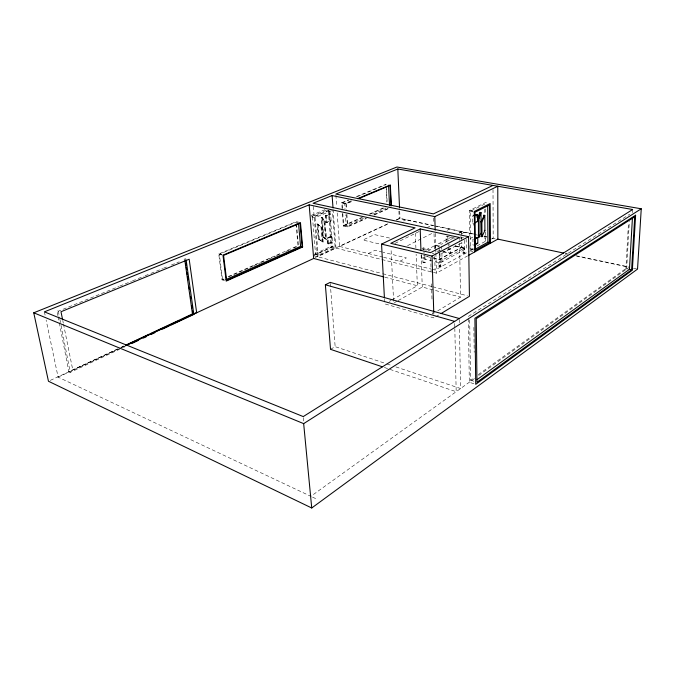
<?xml version="1.0" encoding="UTF-8"?>
<svg xmlns="http://www.w3.org/2000/svg" width="675" height="675" viewBox="0 0 675 675"><rect width="100%" height="100%" fill="white"/><g stroke="black" fill="none" stroke-linecap="round" stroke-linejoin="round"><path stroke-width="0.51" stroke-dasharray="3.38 2.53" d="M625.843 269.553L628.467 223.003M626.645 268.971L629.345 221.425M632.5 212.633L632.678 209.503M465.159 252.998C458.654 253.522 468.492 251.834 463.936 252.661M465.151 252.796L462.923 252.906M464.383 240.207L464.375 253.015L463.455 252.88L463.388 248.923L464.552 248.864L463.388 248.923M462.923 253.117L463.835 252.653M448.116 248.94L449.575 249.556L447.576 249.75M449.584 249.244L448.006 249.666M440.53 266.017L439.349 266.017L440.699 265.916A1.156 0.43 -1.7 0 1 440.977 266.423L440.809 266.524A1.156 0.43 -1.7 0 1 439.433 266.659L439.18 266.6A1.156 0.43 -1.7 0 1 438.902 266.093L439.071 265.992A1.156 0.43 -1.7 0 1 440.446 265.857C442.446 260.626 437.189 260.061 439.366 266.136M440.412 262.018L439.222 262.018M424.794 262.195C419.293 263.731 427.351 251.168 424.592 262.043M425.343 262.373C418.652 263.014 428.271 261.174 424.322 262.001M425.334 262.162L424.263 262.642L423.065 262.28M423.605 262.254L424.761 262.136M424.642 258.238L423.47 258.238M423.073 262.491L424.018 262.018M469.69 319.967L470.559 380.16L473.977 377.705M478.246 374.642L625.902 268.557L629.463 269.325M474.441 378.557L310.863 496.327L58.101 377.131L46.119 320.017M478.718 375.477L628.678 267.511M468.323 316.432L629.75 214.194M435.704 316.82L439.248 314.66M434.219 312.964L432.464 314.018L432.397 311.943M437.729 310.846L460.553 297.11L459.506 240.621M330.514 349.321L335.154 346.655L385.931 363.597M397.263 301.075L393.694 303.075L391.019 248.577M398.157 300.569L422.263 287.035L460.553 297.11M389.264 301.362L391.07 300.35M391.981 299.843L417.336 285.736L416.129 254.171M314.272 255.209L331.881 247.084L436.455 273.147L467.48 255.96M484.709 204.086L470.171 211.317L470.686 249.379L473.369 247.911M476.938 245.953L484.979 241.549L484.92 233.229M432.084 269.274L435.113 270.025L469.125 251.345M469.969 245.675L470.036 250.847L473.707 248.83M491.501 239.06L493.18 238.14L493.012 189.633M421.538 254.593L421.673 258.415L440.218 262.879L466.307 248.687L466.163 239.262M433.257 257.833L439.324 259.276L461.287 247.447L461.211 243.051L450.487 248.763L448.47 248.307M441.872 253.176L442.108 261.849L439.433 259.512L461.911 247.396L461.818 242.207M470.332 238.444L472.922 237.06M421.673 258.415L426.212 256.027M453.398 238.039L441.636 244.164L438.986 243.574L439.071 246.561M461.548 233.795L464.257 232.377L464.29 234.411M459.278 232.858L461.894 231.5M425.849 250.256L435.097 245.464L439.138 246.375M435.443 247.961L435.367 245.32L451.676 236.993M458.924 233.229L461.641 231.82L464.257 232.377M421.968 248.527L423.242 247.868L432.051 249.91M475.403 214.684L472.627 216.084L472.719 223.147L475.487 221.721M399.786 261.301L406.367 257.901L383.088 252.247M447.162 230.268L449.795 228.935M407.531 245.666L432.692 233.052M469.842 236.368L469.479 210.516L485.35 202.643L488.219 203.175M394.926 243.413L419.521 231.323M426.769 227.77L432.059 225.172M368.331 253.53L374.988 250.282L382.075 252.003M59.332 322.869L68.867 371.773L120.201 347.743M121.154 347.296L124.006 345.963M68.867 371.773L70.234 372.398L119.669 349.203M123.474 347.423L125.373 346.528M403.523 220.953L406.207 219.687M50.313 380.388L120.234 347.946M121.179 347.498L124.985 345.735M315.183 257.487L387.771 223.796M396.368 219.814L399.237 218.481L433.282 225.712M58.101 377.131L120.471 348.173M121.424 347.735L125.229 345.963M337.179 212.92L339.593 246.434L388.69 223.636M396.242 220.126L400.022 218.371L475.2 234.326M314.044 254.188L318.161 255.251L335.146 247.387L332.404 210.364M314.989 253.749L331.045 246.367L335.146 247.387M328.506 244.029L332.733 242.106L332.302 236.368L331.273 236.123L327.029 238.022L327.476 243.776L328.506 244.029L328.058 238.275L332.302 236.368M327.476 243.776L331.703 241.852L332.733 242.106M342.765 213.216L343.617 225.467L347.726 226.403L365.656 218.405M374.144 214.625L388.294 208.313M342.503 213.857L343.356 226.024L347.465 226.96L366.567 218.43M374.212 215.021L388.547 208.617M363.513 218.346L346.182 226.049L345.414 214.802M372.895 214.169L385.889 208.389M297.608 222.691L295.861 222.278L219.341 254.197L222.488 279.121L224.395 278.269M228.218 276.581L297.987 245.675L296.047 224.311M343.617 225.467L361.564 217.519M369.124 214.169L386.125 206.634M299.632 222.421L296.283 221.636L218.742 253.935L222.016 279.83L224.885 278.556M228.707 276.86L252.602 266.262M253.555 265.84L260.246 262.879M261.2 262.448L267.891 259.487M268.852 259.057L275.535 256.095M276.497 255.673L281.273 253.547M286.057 251.429L288.917 250.163M293.701 248.037L296.57 246.772M343.356 226.024L362.483 217.536M370.136 214.144L385.45 207.36M325.831 222.531L330.109 220.683L331.147 220.919L330.632 214.076L329.594 213.84L325.299 215.662L325.831 222.531L326.869 222.767L331.147 220.919M325.299 215.662L326.337 215.89L330.632 214.076M326.32 210.262L310.905 216.7L315.082 217.654L331.442 210.769M351.329 200.762L344.647 203.555L344.993 208.668M329.307 210.516L314.187 216.861L311.681 216.295M342.149 208.786L341.727 202.703L345.87 203.572L352.637 200.737M342.411 208.119L342.056 203.015L346.199 203.884L352.882 201.082M310.956 215.519L325.148 209.613M341.727 202.703L348.502 199.884M356.248 196.653L386.243 184.157M342.056 203.015L348.747 200.23M357.345 196.644L385.999 184.688M57.94 315.74L56.953 310.643L58.328 311.192L118.758 286.512M119.737 286.116L131.431 281.34M132.401 280.935L137.278 278.944M138.248 278.547L144.096 276.159M145.074 275.763L149.943 273.772M150.922 273.375L162.616 268.599M163.586 268.203L166.514 267.005M171.382 265.013L179.187 261.832M184.056 259.841L186.005 259.048L184.596 258.626M448.715 245.548L448.065 245.219M448.124 249.142L448.689 249.109M464.138 252.644L464.619 252.821M469.479 210.516L473.344 211.267M470.171 211.317L473.183 211.908L473.234 216.203L472.627 216.084M472.719 223.147L473.318 223.273L473.344 225.264M448.732 249.109L449.592 249.446M484.22 236.233L487.207 236.866M565.658 253.513L567.717 253.952M575.935 255.69L628.324 266.811M434.312 225.931L473.513 234.25M474.542 234.47L477.638 235.128M483.832 236.444L486.92 237.102M492.083 238.199L495.172 238.857M565.321 253.749L567.388 254.188M576.669 256.163L628.256 267.114M633.412 268.211L636.508 268.869M473.513 239.203L472.913 239.077L472.989 244.991L473.588 245.118M460.215 236.9L464.324 237.794M460.029 237.929L462.08 238.376M455.178 238.199L445.972 236.183L446.251 243.211M446.167 239.726L450.174 240.612M455.026 245.852L464.51 247.978L442.057 260.137L423.512 255.724M470.686 249.379L473.648 250.045M455.279 246.105L461.287 247.447M447.989 244.578L450.023 245.033M455.119 246.172L466.307 248.687M321.19 217.291L322.228 217.527L324.996 221.206L326.59 239.414L322.743 236.849L321.19 217.291L323.958 220.97L325.561 239.169M470.036 250.847L472.88 251.488M435.367 245.32L439.4 246.24M323.958 220.97L324.996 221.206M389.568 238.056L374.465 234.588L362.863 240.03L380.042 244.097M438.514 250.425L441.534 251.117M442.538 251.353L450.588 253.209L450.487 248.763M443.281 251.724L450.326 253.353L450.225 248.906L439.197 254.779L439.324 259.276M436.953 251.049L438.91 251.497M317.031 223.931L322.059 227.585L323.182 242.097L318.246 238.849L317.031 223.931L322.059 227.585M422.314 249.075L430.152 250.906M432.101 253.117L434.135 253.589M424.145 255.673L429.207 256.871M322.743 236.849L326.59 239.414M327.029 238.022L328.058 238.275M318.246 238.849L323.182 242.097M339.593 246.434L382.531 257.04M383.552 257.285L431.072 269.03M313.343 255.631L381.712 273.451M382.733 273.721L431.688 286.478M432.7 286.748L467.378 295.785M384.809 277.18L417.336 285.736M218.742 253.935L222.969 255.125M219.341 254.197L221.974 254.939M222.488 279.121L224.227 279.652M222.016 279.83L224.53 280.598M470.559 380.16L474.559 381.459M473.892 383.746L469.311 382.252L468.357 318.727M386.927 363.935L391.905 365.597M395.887 366.922L460.603 388.522L459.422 326.877M384.37 367.487L456.182 391.702L454.832 328.742M448.858 249.134L448.006 249.429M312.567 497.129L317.663 499.534M461.911 247.396L464.543 249.657M44.407 311.858L45.259 315.942M62.868 320.988L63.281 323.038M63.492 324.067L72.841 370.288M58.328 311.192L59.721 318.33M59.915 319.351L60.91 324.456M61.113 325.477L70.234 372.398M58.143 316.752L59.138 321.848M303.345 417.639L303.75 421.833M296.468 223.661L298.477 245.919M313.327 206.407L317.461 256.702L335.981 248.113L333.172 209.967M318.068 224.176L319.275 239.102M315.082 217.654L318.161 255.251M322.228 217.527L323.772 237.094M330.252 283.424L335.154 346.655M321.03 227.34L322.152 241.844M329.594 213.84L330.109 220.683M331.273 236.123L331.703 241.852M329.164 211.115L331.881 247.084M328.32 210.482L331.045 246.367M326.337 215.89L326.869 222.767M335.897 195.109L336.724 206.634M346.199 203.884L346.553 209.005M346.899 214.118L347.726 226.403M345.87 203.572L346.283 209.672M346.629 214.76L347.465 226.96M384.455 298.637L384.733 303.877L433.924 317.9L433.831 314.752M386.345 186.19L387.155 202.449M386.201 188.789L386.868 202.12M399.693 211.022L400.022 218.371M398.908 211.132L399.237 218.481M415.336 233.12L415.893 247.852M421.116 254.888L422.263 287.035M423.993 251.218L424.052 252.998M423.242 247.868L423.309 249.834M430.692 257.85L431.148 272.413M431.511 283.854L432 299.455M435.291 233.364L435.721 248.02M435.746 249.067L435.839 252.205M435.873 253.252L436.455 273.147M435.097 245.464L435.232 249.86M433.569 218.042L433.696 222.202M434.033 233.634L434.498 249.227M434.708 256.508L435.113 270.025M439.957 253.184L440.218 262.879M439.096 247.556L439.18 250.543M439.214 251.539L439.433 259.512M441.695 246.248L441.779 249.37M447.795 236.301L447.938 242.502M454.722 323.494L454.815 327.696M459.278 319.562L459.337 322.692M461.641 231.82L461.717 235.972M461.734 237.018L461.801 241.169M459.447 237.482L459.489 239.574M473.875 327.358L474.196 352.325M484.751 209.284L484.785 214.49M485.392 208.904L485.426 214.118M485.553 231.854L485.612 241.245M440.969 266.212L440.8 266.304A1.156 0.43 -1.7 0 1 439.425 266.448L439.172 266.389A1.156 0.43 -1.7 0 1 438.902 265.882L439.071 265.781A1.156 0.43 -1.7 0 1 440.438 265.646L440.691 265.705A1.156 0.43 -1.7 0 1 440.969 266.212M332.581 246.755L315.588 254.585L312.466 217.055L329.797 209.798L330.109 213.958L325.823 215.781L326.354 222.649L330.623 220.801L331.788 236.242L327.544 238.148L327.991 243.903L332.218 241.979L332.581 246.755M322.667 241.971L318.76 238.975L317.554 224.058L321.545 227.458L322.667 241.971M326.076 239.288L323.257 236.967L321.713 217.409L324.473 221.088L326.076 239.288"/><path stroke-width="1.01" d="M477.107 379.612L629.463 269.325L632.467 217.434M631.614 269.781L634.728 216.793L476.246 318.684L476.972 382.236L631.614 269.781L629.463 269.325M641.25 208.778L637.538 269.089L311.732 507.988L48.457 381.248L33.75 312.795L396.925 167.012L641.25 208.778L303.666 423.63L33.75 312.795M478.153 217.198L479.798 212.355L480.997 212.583L481.174 232.478L479.056 237.153L478.465 237.026L478.423 218.287L480.398 212.465M479.056 237.153L479.022 218.405L480.997 212.583M480.828 236.444L482.017 236.697L481.866 221.991L484.802 215.443L483.612 215.207M482.017 236.697L484.912 230.487L484.802 215.443M441.028 313.58L469.42 296.317L468.56 236.706L313.065 203.268L332.108 195.564L434.801 216.616L497.779 186.241L497.855 239.127L468.391 255.454M489.679 242.57L475.428 250.442L474.989 212.262L489.493 204.981L489.679 242.57L487.915 242.19L474.533 249.556M474.5 244.62L477.233 243.135M475.09 244.755L477.833 243.262L477.765 237.372L474.432 238.714M475.023 238.84L477.765 237.372M384.404 297.591L381.552 244.122L432.017 256.061L468.56 236.706M474.837 222.919L477.605 221.493L477.529 214.447L475.082 215.266M474.761 215.857L477.529 214.447M382.379 366.812L330.514 349.321L325.367 284.782L330.176 282.386L459.262 318.516M420.188 228.952L390.757 243.337L430.523 252.653L459.447 237.482L420.188 228.952L420.964 250.737M381.552 244.122L415.133 227.855L309.158 204.846L44.407 311.858L303.252 416.585L632.678 209.503L397.82 169.003L335.821 194.062L433.443 213.882L492.995 185.414M125.904 345.077L192.451 313.926L193.835 314.407L186.148 260.069M132.03 343.406L138.687 340.284M143.438 338.048L146.289 336.715M151.048 334.479L154.853 332.699M162.456 329.13L169.113 326.008M171.011 325.114L193.835 314.407M125.938 345.296L148.762 334.699M150.668 333.821L179.196 320.583M183.954 318.372L190.612 315.284M196.737 312.441L192.915 314.212L192.476 311.091M126.183 345.524L313.664 258.466L383.797 276.919M302.138 246.738L226.673 280.395L223.568 255.386L300.054 223.265L302.138 246.738L300.577 246.341L226.041 279.501M357.472 198.703L390.336 184.925L391.314 205.301M358.602 198.678L390.082 185.456L391.078 206.018M478.423 218.287L479.022 218.405M480.667 221.754L481.866 221.991M477.006 221.366L477.605 221.493M484.312 230.361L484.912 230.487M497.855 239.127L563.608 253.074M325.367 284.782L454.68 321.393M62.657 319.958L60.995 311.74L189.177 259.208L196.678 312.787M185.684 263.166L185.979 265.25M186.275 267.334L186.57 269.418M187.009 272.54L187.304 274.624M187.599 276.708L188.047 279.838M189.076 287.128L189.371 289.212M190.409 296.502L190.704 298.586M191.734 305.876L192.029 307.96M184.891 260.71L192.518 314.398M303.666 423.63L311.732 507.988M298.569 223.914L300.577 246.341M309.158 204.846L313.664 258.466M332.108 195.564L333.02 207.908M388.547 185.169L389.551 205.706M397.82 169.003L399.549 207.866M432.017 256.061L433.763 312.66M434.801 216.616L435.198 230.226M481.418 236.571L481.267 221.872L484.203 215.325L484.22 217.325M476.93 214.329L476.963 217.35M474.778 251.91L474.306 211.452L490.134 203.529L490.32 243.304M487.704 205.689L487.915 242.19M635.605 215.224L632.348 270.194L475.723 384.345L474.922 318.254L635.605 215.224M302.628 246.983L226.201 281.112L222.969 255.125L300.468 222.615L302.628 246.983"/></g></svg>
